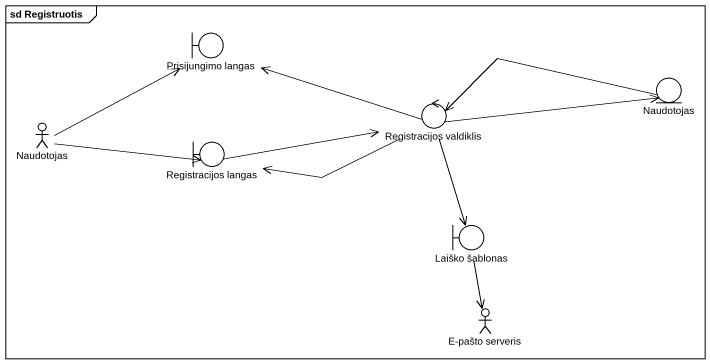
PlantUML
@startuml
mainframe sd Registruotis
boundary "Prisijungimo langas" as Prisijungimo_langas
entity Naudotojas
actor "Naudotojas" as Naudotojas_2
control "Registracijos valdiklis" as Registracijos_valdiklis
boundary "Registracijos langas" as Registracijos_langas
boundary "Laiško šablonas" as Laiško_šablonas
actor "E-pašto serveris" as E_pašto_serveris
Naudotojas -left-> Registracijos_valdiklis
Naudotojas_2 -right-> Prisijungimo_langas
Naudotojas_2 -right-> Registracijos_langas
Registracijos_valdiklis -left-> Prisijungimo_langas
Registracijos_valdiklis -right-> Naudotojas
Registracijos_valdiklis -left-> Registracijos_langas
Registracijos_valdiklis --> Laiško_šablonas
Registracijos_langas -right-> Registracijos_valdiklis
Laiško_šablonas --> E_pašto_serveris
@enduml
